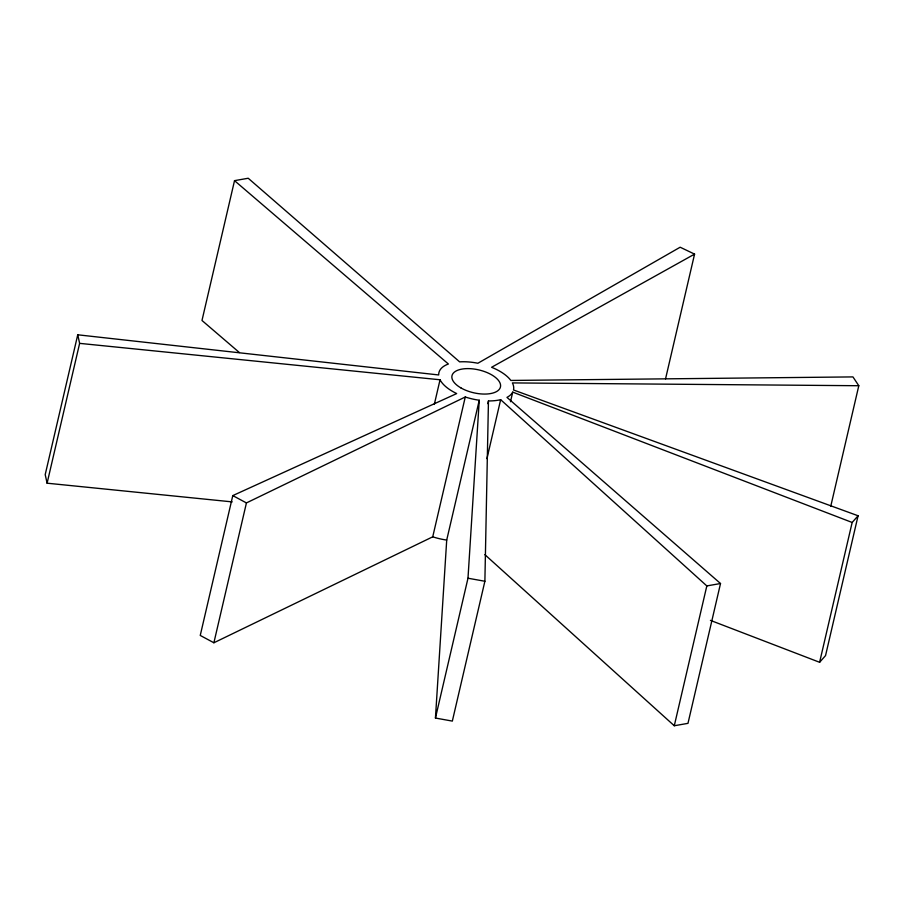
<?xml version="1.0" encoding="UTF-8"?>
<svg xmlns="http://www.w3.org/2000/svg" width="904" height="904" viewBox="0 0 904 904"><rect width="100%" height="100%" fill="white"/><g stroke="black" fill="none" stroke-linecap="round" stroke-linejoin="round"><path stroke-width="1.36" d="M239.413 352.571L201.987 320.479L234.52 180.653L448.395 364.007A38.296 18.035 13.1 0 0 438.7 374.957L77.744 334.796L79.631 343.362L440.045 379.77A38.296 18.035 13.1 0 0 456.689 393.568L232.791 495.595L200.247 635.433L213.886 642.767L246.43 502.929L465.277 396.992A38.296 18.035 13.1 0 0 479.256 400.235L446.712 540.061L435.445 718.047L452.339 721.098L484.883 581.261L488.454 400.935A38.296 18.035 13.1 0 0 500.658 399.681L706.826 585.916L720.522 583.521L687.978 723.347L674.282 725.754L484.86 554.638M435.445 718.047L467.989 578.221L479.256 400.235M77.744 334.796L45.2 474.623L47.098 483.199L232.215 501.889M47.098 483.199L79.631 343.362M434.304 404.45L440.045 379.77M213.886 642.767L432.733 536.818L465.277 396.992M487.821 403.67L488.454 400.935M486.94 458.633L500.658 399.681M510.489 401.715L512.726 392.121L852.156 522.467L858.077 515.766L513.517 389.986A38.296 18.035 13.1 0 0 512.387 382.912L858.8 385.726L830.731 506.376M665.547 378.866L694.577 254.114L680.147 247.221L477.888 363.25A38.296 18.035 13.1 0 0 459.627 361.86L248.216 178.246L234.52 180.653M674.282 725.754L706.826 585.916M710.42 620.37L819.612 662.293L852.156 522.467M858.077 515.766L825.544 655.592L819.612 662.293M694.577 254.114L491.573 367.284A38.296 18.035 13.1 0 1 510.839 380.448L852.958 376.911L858.8 385.726M467.989 578.221L484.883 581.261M232.791 495.595L246.43 502.929M720.522 583.521L506.963 397.387A38.296 18.035 13.1 0 0 512.726 392.121M446.712 540.061A38.296 18.035 13.1 0 1 432.733 536.818M461.017 387.974A24.894 11.729 13.1 0 0 500.33 387.432A24.894 11.729 13.1 0 0 467.3 368.606A24.894 11.729 13.1 0 0 461.017 387.974"/></g></svg>
